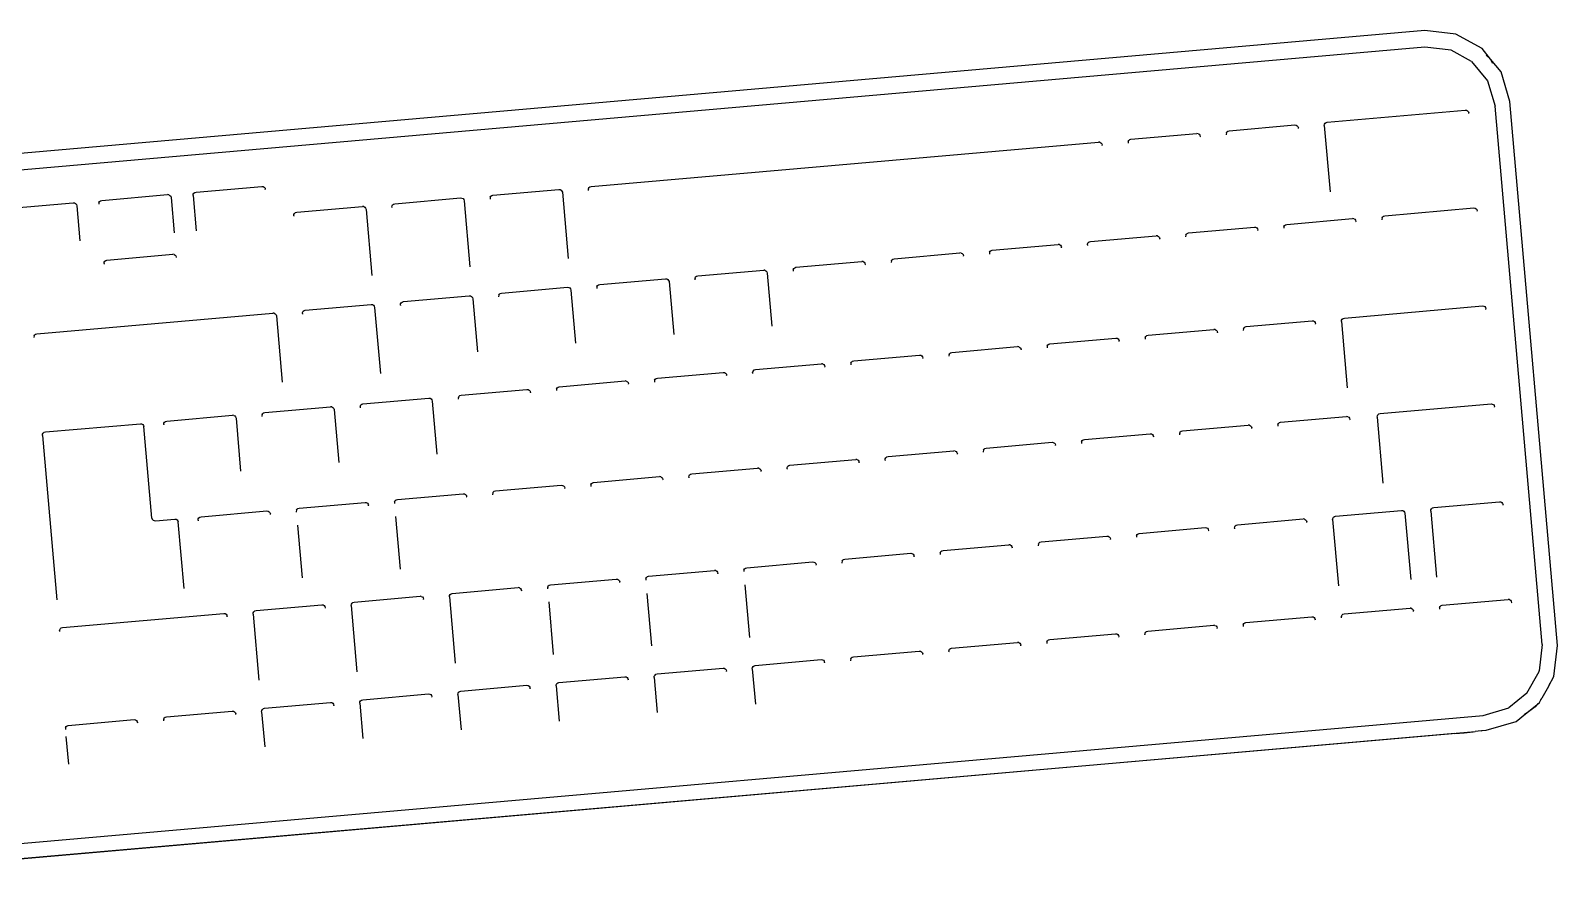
# Model space of a CAD drawing. Header units: metres. Extents: x -353 to 1688, y -477 to 135.
# Drawn here: x 72.7877 to 73.0514, y -222.2752 to -222.1271 of the extents above; entities that cross this region are included whole.
import ezdxf

# ---------------------------------------------------------------- set-up
doc = ezdxf.new("R2010")
doc.units = ezdxf.units.M
doc.header["$MEASUREMENT"] = 0
doc.layers.add('ID-LOOSE2', color=8, linetype='Continuous')

msp = doc.modelspace()

# ---------------------------------------------------------------- linework, layer by layer
at = {"layer": 'ID-LOOSE2', "linetype": 'Continuous'}
for p, q in [((73.02848, -222.12714), (72.71658, -222.15443)), ((73.03381, -222.12774), (73.02848, -222.12714)), ((73.03835, -222.13025), (73.03381, -222.12774)), ((73.02845, -222.13004), (72.73854, -222.1554)), ((73.03301, -222.13055), (73.02845, -222.13004)), ((73.03653, -222.1325), (73.03301, -222.13055)), ((73.03653, -222.1325), (73.03929, -222.13581)), ((73.03977, -222.13207), (73.03835, -222.13025)), ((73.03904, -222.13141), (73.03977, -222.13207)), ((73.04021, -222.13285), (73.03977, -222.13207)), ((73.04161, -222.13428), (73.03977, -222.13207)), ((73.04313, -222.13942), (73.04161, -222.13428)), ((73.03929, -222.13581), (73.04058, -222.1402)), ((73.04872, -222.23321), (73.04058, -222.1402)), ((73.05135, -222.23337), (73.04313, -222.13942)), ((73.01112, -222.14334), (73.01122, -222.14316)), ((73.01122, -222.14316), (73.01139, -222.14302)), ((73.01139, -222.14302), (73.0116, -222.14296)), ((73.0116, -222.14296), (73.03544, -222.14088)), ((73.03544, -222.14088), (73.03566, -222.1409)), ((73.03566, -222.1409), (73.03584, -222.141)), ((73.03584, -222.141), (73.03597, -222.14117)), ((73.03597, -222.14117), (73.03603, -222.14138)), ((73.03605, -222.14146), (73.03603, -222.14138)), ((72.9777, -222.14593), (72.98907, -222.14493)), ((72.98929, -222.14496), (72.98907, -222.14493)), ((72.98929, -222.14496), (72.98947, -222.14506)), ((72.98947, -222.14506), (72.98961, -222.14522)), ((72.98961, -222.14522), (72.98967, -222.14543)), ((72.98969, -222.14552), (72.98967, -222.14543)), ((72.99418, -222.14482), (72.99415, -222.14504)), ((72.99415, -222.14504), (72.99415, -222.14513)), ((72.99418, -222.14482), (72.99428, -222.14464)), ((72.99428, -222.14464), (72.99444, -222.14451)), ((72.99444, -222.14451), (72.99465, -222.14445)), ((72.99465, -222.14445), (73.00602, -222.14345)), ((73.00602, -222.14345), (73.00624, -222.14348)), ((73.00624, -222.14348), (73.00642, -222.14358)), ((73.00642, -222.14358), (73.00655, -222.14374)), ((73.00655, -222.14374), (73.00661, -222.14395)), ((73.00663, -222.14404), (73.00661, -222.14395)), ((73.01108, -222.14356), (73.01112, -222.14334)), ((73.01108, -222.14356), (73.01208, -222.15499)), ((72.8845, -222.15408), (72.97213, -222.14642)), ((72.97234, -222.14644), (72.97213, -222.14642)), ((72.97234, -222.14644), (72.97253, -222.14654)), ((72.97253, -222.14654), (72.97266, -222.14671)), ((72.97266, -222.14671), (72.97272, -222.14692)), ((72.97274, -222.147), (72.97272, -222.14692)), ((72.97723, -222.14631), (72.9772, -222.14652)), ((72.9772, -222.14652), (72.9772, -222.14661)), ((72.97723, -222.14631), (72.97733, -222.14612)), ((72.97733, -222.14612), (72.97749, -222.14599)), ((72.97749, -222.14599), (72.9777, -222.14593)), ((72.8, -222.15648), (72.81137, -222.15548)), ((72.81158, -222.15551), (72.81137, -222.15548)), ((72.81158, -222.15551), (72.81177, -222.15561)), ((72.81177, -222.15561), (72.8119, -222.15577)), ((72.8119, -222.15577), (72.81198, -222.15599)), ((72.81198, -222.15599), (72.81251, -222.16207)), ((72.81577, -222.15565), (72.81579, -222.15543)), ((72.81577, -222.15565), (72.8163, -222.16174)), ((72.81579, -222.15543), (72.8159, -222.15524)), ((72.8159, -222.15524), (72.81607, -222.15511)), ((72.81607, -222.15511), (72.81628, -222.15505)), ((72.81628, -222.15505), (72.82765, -222.15406)), ((72.82765, -222.15406), (72.82787, -222.15408)), ((72.82787, -222.15408), (72.82806, -222.15418)), ((72.82806, -222.15418), (72.82819, -222.15435)), ((72.82819, -222.15435), (72.82824, -222.15456)), ((72.82826, -222.15464), (72.82824, -222.15456)), ((72.85061, -222.15705), (72.86197, -222.15605)), ((72.86197, -222.15605), (72.86219, -222.15608)), ((72.86219, -222.15608), (72.86238, -222.15618)), ((72.86238, -222.15618), (72.86251, -222.15634)), ((72.86251, -222.15634), (72.86258, -222.15656)), ((72.86708, -222.15594), (72.86705, -222.15616)), ((72.86705, -222.15616), (72.86705, -222.15625)), ((72.86708, -222.15594), (72.86717, -222.15576)), ((72.86717, -222.15576), (72.86734, -222.15563)), ((72.86734, -222.15563), (72.86755, -222.15557)), ((72.86755, -222.15557), (72.87892, -222.15457)), ((72.87892, -222.15457), (72.87914, -222.1546)), ((72.87914, -222.1546), (72.87932, -222.1547)), ((72.87932, -222.1547), (72.87945, -222.15486)), ((72.87945, -222.15486), (72.87953, -222.15507)), ((72.87953, -222.15507), (72.88053, -222.1665)), ((72.88402, -222.15446), (72.884, -222.15468)), ((72.884, -222.15468), (72.884, -222.15476)), ((72.88402, -222.15446), (72.88412, -222.15427)), ((72.88412, -222.15427), (72.88429, -222.15414)), ((72.88429, -222.15414), (72.8845, -222.15408)), ((72.78372, -222.1579), (72.79509, -222.15691)), ((72.79509, -222.15691), (72.7953, -222.15693)), ((72.7953, -222.15693), (72.79549, -222.15703)), ((72.79549, -222.15703), (72.79562, -222.1572)), ((72.79562, -222.1572), (72.79569, -222.15741)), ((72.79569, -222.15741), (72.79623, -222.16349)), ((72.79952, -222.15686), (72.7995, -222.15707)), ((72.7995, -222.15707), (72.7995, -222.15716)), ((72.79952, -222.15686), (72.79963, -222.15667)), ((72.79963, -222.15667), (72.79979, -222.15654)), ((72.79979, -222.15654), (72.8, -222.15648)), ((72.83316, -222.15913), (72.83317, -222.15891)), ((72.83317, -222.15891), (72.83328, -222.15872)), ((72.83328, -222.15872), (72.83345, -222.15859)), ((72.83345, -222.15859), (72.83366, -222.15853)), ((72.83366, -222.15853), (72.84503, -222.15754)), ((72.84525, -222.15756), (72.84503, -222.15754)), ((72.84525, -222.15756), (72.84543, -222.15766)), ((72.84543, -222.15766), (72.84556, -222.15783)), ((72.84556, -222.15783), (72.84564, -222.15804)), ((72.84564, -222.15804), (72.84664, -222.16947)), ((72.85011, -222.15764), (72.8501, -222.15773)), ((72.85011, -222.15764), (72.85012, -222.15743)), ((72.85012, -222.15743), (72.85022, -222.15724)), ((72.85022, -222.15724), (72.8504, -222.15711)), ((72.8504, -222.15711), (72.85061, -222.15705)), ((72.86258, -222.15656), (72.86358, -222.16798)), ((73.02155, -222.15914), (73.03692, -222.15779)), ((73.03692, -222.15779), (73.03714, -222.15781)), ((73.03714, -222.15781), (73.03733, -222.15792)), ((73.03733, -222.15792), (73.03745, -222.15808)), ((73.03745, -222.15808), (73.03751, -222.15829)), ((73.03753, -222.15838), (73.03751, -222.15829)), ((72.83316, -222.15913), (72.83316, -222.15921)), ((72.98765, -222.1621), (72.99902, -222.16111)), ((72.99902, -222.16111), (72.99924, -222.16113)), ((72.99924, -222.16113), (72.99942, -222.16124)), ((72.99942, -222.16124), (72.99956, -222.1614)), ((72.99956, -222.1614), (72.99962, -222.16161)), ((72.99963, -222.16169), (72.99962, -222.16161)), ((73.00412, -222.161), (73.0041, -222.16122)), ((73.0041, -222.16122), (73.0041, -222.1613)), ((73.00412, -222.161), (73.00423, -222.16082)), ((73.00423, -222.16082), (73.00439, -222.16068)), ((73.00439, -222.16068), (73.0046, -222.16062)), ((73.0046, -222.16062), (73.01597, -222.15963)), ((73.01618, -222.15965), (73.01597, -222.15963)), ((73.01618, -222.15965), (73.01637, -222.15975)), ((73.01637, -222.15975), (73.0165, -222.15992)), ((73.0165, -222.15992), (73.01656, -222.16013)), ((73.01658, -222.16021), (73.01656, -222.16013)), ((73.02105, -222.15973), (73.02104, -222.15982)), ((73.02107, -222.15952), (73.02105, -222.15973)), ((73.02107, -222.15952), (73.02117, -222.15933)), ((73.02117, -222.15933), (73.02134, -222.1592)), ((73.02134, -222.1592), (73.02155, -222.15914)), ((72.95376, -222.16507), (72.96513, -222.16408)), ((72.96535, -222.1641), (72.96513, -222.16408)), ((72.96535, -222.1641), (72.96553, -222.1642)), ((72.96553, -222.1642), (72.96566, -222.16436)), ((72.97021, -222.16418), (72.97023, -222.16396)), ((72.97021, -222.16418), (72.97021, -222.16427)), ((72.97023, -222.16396), (72.97033, -222.16378)), ((72.97033, -222.16378), (72.9705, -222.16365)), ((72.9705, -222.16365), (72.97071, -222.16359)), ((72.97071, -222.16359), (72.98208, -222.16259)), ((72.98229, -222.16262), (72.98208, -222.16259)), ((72.98229, -222.16262), (72.98248, -222.16272)), ((72.98248, -222.16272), (72.98261, -222.16288)), ((72.98261, -222.16288), (72.98267, -222.16309)), ((72.98269, -222.16318), (72.98267, -222.16309)), ((72.98718, -222.16248), (72.98715, -222.1627)), ((72.98715, -222.1627), (72.98715, -222.16279)), ((72.98718, -222.16248), (72.98728, -222.1623)), ((72.98728, -222.1623), (72.98744, -222.16217)), ((72.98744, -222.16217), (72.98765, -222.1621)), ((72.80053, -222.16698), (72.80069, -222.16685)), ((72.80069, -222.16685), (72.8009, -222.16678)), ((72.8009, -222.16678), (72.81227, -222.16579)), ((72.81249, -222.16581), (72.81227, -222.16579)), ((72.81249, -222.16581), (72.81267, -222.16592)), ((72.81267, -222.16592), (72.8128, -222.16608)), ((72.8128, -222.16608), (72.81286, -222.16629)), ((72.81288, -222.16637), (72.81286, -222.16629)), ((72.93634, -222.16693), (72.93632, -222.16715)), ((72.93634, -222.16693), (72.93644, -222.16675)), ((72.93644, -222.16675), (72.93661, -222.16661)), ((72.93661, -222.16661), (72.93682, -222.16655)), ((72.93682, -222.16655), (72.94818, -222.16556)), ((72.9484, -222.16558), (72.94818, -222.16556)), ((72.9484, -222.16558), (72.94859, -222.16568)), ((72.94859, -222.16568), (72.94872, -222.16585)), ((72.94872, -222.16585), (72.94878, -222.16606)), ((72.9488, -222.16614), (72.94878, -222.16606)), ((72.95329, -222.16545), (72.95326, -222.16566)), ((72.95326, -222.16566), (72.95326, -222.16575)), ((72.95329, -222.16545), (72.95339, -222.16526)), ((72.95339, -222.16526), (72.95355, -222.16513)), ((72.95355, -222.16513), (72.95376, -222.16507)), ((72.96566, -222.16436), (72.96573, -222.16457)), ((72.96574, -222.16466), (72.96573, -222.16457)), ((72.8004, -222.16738), (72.80043, -222.16716)), ((72.8004, -222.16738), (72.8004, -222.16747)), ((72.80043, -222.16716), (72.80053, -222.16698)), ((72.90254, -222.16971), (72.90271, -222.16958)), ((72.90271, -222.16958), (72.90292, -222.16952)), ((72.90292, -222.16952), (72.91429, -222.16852)), ((72.91451, -222.16855), (72.91429, -222.16852)), ((72.91451, -222.16855), (72.91469, -222.16865)), ((72.91469, -222.16865), (72.91483, -222.16881)), ((72.91483, -222.16881), (72.9149, -222.16903)), ((72.9149, -222.16903), (72.9157, -222.17819)), ((72.9194, -222.16841), (72.91937, -222.16863)), ((72.91937, -222.16863), (72.91937, -222.16872)), ((72.9194, -222.16841), (72.9195, -222.16823)), ((72.9195, -222.16823), (72.91966, -222.1681)), ((72.91966, -222.1681), (72.91987, -222.16803)), ((72.91987, -222.16803), (72.93124, -222.16704)), ((72.93146, -222.16706), (72.93124, -222.16704)), ((72.93146, -222.16706), (72.93164, -222.16717)), ((72.93164, -222.16717), (72.93177, -222.16733)), ((72.93177, -222.16733), (72.93183, -222.16754)), ((72.93185, -222.16762), (72.93183, -222.16754)), ((72.93632, -222.16715), (72.93631, -222.16723)), ((72.86903, -222.17248), (72.8804, -222.17149)), ((72.8804, -222.17149), (72.88062, -222.17151)), ((72.88062, -222.17151), (72.8808, -222.17161)), ((72.8808, -222.17161), (72.88093, -222.17178)), ((72.88093, -222.17178), (72.88101, -222.17199)), ((72.88101, -222.17199), (72.88181, -222.18115)), ((72.8855, -222.17138), (72.88548, -222.1716)), ((72.88548, -222.1716), (72.88548, -222.17168)), ((72.8855, -222.17138), (72.8856, -222.17119)), ((72.8856, -222.17119), (72.88577, -222.17106)), ((72.88577, -222.17106), (72.88598, -222.171)), ((72.88598, -222.171), (72.89735, -222.17001)), ((72.89735, -222.17001), (72.89756, -222.17003)), ((72.89756, -222.17003), (72.89775, -222.17013)), ((72.89775, -222.17013), (72.89788, -222.17029)), ((72.89788, -222.17029), (72.89795, -222.17051)), ((72.89795, -222.17051), (72.89876, -222.17967)), ((72.90245, -222.1699), (72.90242, -222.17011)), ((72.90242, -222.17011), (72.90242, -222.1702)), ((72.90245, -222.1699), (72.90254, -222.16971)), ((72.83514, -222.17545), (72.84651, -222.17445)), ((72.84651, -222.17445), (72.84673, -222.17448)), ((72.84673, -222.17448), (72.84691, -222.17458)), ((72.84691, -222.17458), (72.84704, -222.17474)), ((72.84704, -222.17474), (72.84712, -222.17496)), ((72.85159, -222.17456), (72.85158, -222.17465)), ((72.85159, -222.17456), (72.8516, -222.17434)), ((72.8516, -222.17434), (72.8517, -222.17416)), ((72.8517, -222.17416), (72.85188, -222.17403)), ((72.85188, -222.17403), (72.85209, -222.17396)), ((72.85209, -222.17396), (72.86345, -222.17297)), ((72.86345, -222.17297), (72.86367, -222.17299)), ((72.86367, -222.17299), (72.86386, -222.1731)), ((72.86386, -222.1731), (72.86399, -222.17326)), ((72.86399, -222.17326), (72.86406, -222.17347)), ((72.86406, -222.17347), (72.86486, -222.18263)), ((72.86856, -222.17286), (72.86853, -222.17308)), ((72.86853, -222.17308), (72.86853, -222.17316)), ((72.86856, -222.17286), (72.86866, -222.17268)), ((72.86866, -222.17268), (72.86882, -222.17254)), ((72.86882, -222.17254), (72.86903, -222.17248)), ((73.01456, -222.1768), (73.0384, -222.17471)), ((73.0384, -222.17471), (73.03862, -222.17473)), ((73.03862, -222.17473), (73.03881, -222.17483)), ((73.03881, -222.17483), (73.03893, -222.175)), ((72.78878, -222.1795), (72.82956, -222.17594)), ((72.82978, -222.17596), (72.82956, -222.17594)), ((72.82978, -222.17596), (72.82996, -222.17606)), ((72.82996, -222.17606), (72.8301, -222.17623)), ((72.8301, -222.17623), (72.83017, -222.17644)), ((72.83017, -222.17644), (72.83117, -222.18787)), ((72.83464, -222.17604), (72.83465, -222.17583)), ((72.83464, -222.17604), (72.83464, -222.17613)), ((72.83465, -222.17583), (72.83476, -222.17564)), ((72.83476, -222.17564), (72.83493, -222.17551)), ((72.83493, -222.17551), (72.83514, -222.17545)), ((72.84712, -222.17496), (72.84812, -222.18638)), ((72.99761, -222.17828), (73.00898, -222.17729)), ((73.00898, -222.17729), (73.0092, -222.17731)), ((73.0092, -222.17731), (73.00938, -222.17741)), ((73.00938, -222.17741), (73.00951, -222.17757)), ((73.01404, -222.1774), (73.01408, -222.17718)), ((73.01404, -222.1774), (73.01504, -222.18883)), ((73.01408, -222.17718), (73.01418, -222.17699)), ((73.01418, -222.17699), (73.01435, -222.17686)), ((73.01435, -222.17686), (73.01456, -222.1768)), ((73.03893, -222.175), (73.03899, -222.17521)), ((73.03901, -222.1753), (73.03899, -222.17521)), ((72.78831, -222.17988), (72.78828, -222.1801)), ((72.78828, -222.1801), (72.78828, -222.18019)), ((72.78831, -222.17988), (72.7884, -222.17969)), ((72.7884, -222.17969), (72.78857, -222.17957)), ((72.78857, -222.17957), (72.78878, -222.1795)), ((72.98019, -222.18014), (72.98029, -222.17996)), ((72.98029, -222.17996), (72.98045, -222.17982)), ((72.98045, -222.17982), (72.98067, -222.17976)), ((72.98067, -222.17976), (72.99203, -222.17877)), ((72.99225, -222.17879), (72.99203, -222.17877)), ((72.99225, -222.17879), (72.99243, -222.17889)), ((72.99243, -222.17889), (72.99257, -222.17906)), ((72.99257, -222.17906), (72.99263, -222.17927)), ((72.99265, -222.17935), (72.99263, -222.17927)), ((72.99714, -222.17866), (72.99711, -222.17888)), ((72.99711, -222.17888), (72.99711, -222.17896)), ((72.99714, -222.17866), (72.99724, -222.17847)), ((72.99724, -222.17847), (72.9974, -222.17834)), ((72.9974, -222.17834), (72.99761, -222.17828)), ((73.00951, -222.17757), (73.00957, -222.17778)), ((73.00959, -222.17787), (73.00957, -222.17778)), ((72.94656, -222.18279), (72.94677, -222.18273)), ((72.94677, -222.18273), (72.95814, -222.18173)), ((72.95836, -222.18176), (72.95814, -222.18173)), ((72.95836, -222.18176), (72.95854, -222.18186)), ((72.95854, -222.18186), (72.95867, -222.18202)), ((72.95867, -222.18202), (72.95874, -222.18223)), ((72.95875, -222.18232), (72.95874, -222.18223)), ((72.96324, -222.18162), (72.96322, -222.18184)), ((72.96322, -222.18184), (72.96322, -222.18193)), ((72.96324, -222.18162), (72.96335, -222.18144)), ((72.96335, -222.18144), (72.96351, -222.18131)), ((72.96351, -222.18131), (72.96372, -222.18125)), ((72.96372, -222.18125), (72.97509, -222.18025)), ((72.97509, -222.18025), (72.9753, -222.18028)), ((72.9753, -222.18028), (72.97549, -222.18038)), ((72.97549, -222.18038), (72.97562, -222.18054)), ((72.97562, -222.18054), (72.97568, -222.18075)), ((72.9757, -222.18083), (72.97568, -222.18075)), ((72.98019, -222.18014), (72.98016, -222.18036)), ((72.98016, -222.18036), (72.98016, -222.18044)), ((72.91288, -222.18569), (72.92425, -222.1847)), ((72.92447, -222.18472), (72.92425, -222.1847)), ((72.92447, -222.18472), (72.92465, -222.18482)), ((72.92465, -222.18482), (72.92478, -222.18499)), ((72.92478, -222.18499), (72.92484, -222.1852)), ((72.92486, -222.18528), (72.92484, -222.1852)), ((72.92933, -222.18481), (72.92932, -222.18489)), ((72.92935, -222.18459), (72.92933, -222.18481)), ((72.92935, -222.18459), (72.92945, -222.1844)), ((72.92945, -222.1844), (72.92962, -222.18427)), ((72.92962, -222.18427), (72.92983, -222.18421)), ((72.92983, -222.18421), (72.94119, -222.18322)), ((72.94119, -222.18322), (72.94141, -222.18324)), ((72.94141, -222.18324), (72.9416, -222.18334)), ((72.9416, -222.18334), (72.94173, -222.18351)), ((72.94173, -222.18351), (72.94179, -222.18372)), ((72.94181, -222.1838), (72.94179, -222.18372)), ((72.9463, -222.18311), (72.94627, -222.18332)), ((72.94627, -222.18332), (72.94627, -222.18341)), ((72.9463, -222.18311), (72.9464, -222.18292)), ((72.9464, -222.18292), (72.94656, -222.18279)), ((72.87899, -222.18866), (72.89036, -222.18766)), ((72.89057, -222.18769), (72.89036, -222.18766)), ((72.89057, -222.18769), (72.89076, -222.18779)), ((72.89076, -222.18779), (72.8909, -222.18795)), ((72.8909, -222.18795), (72.89095, -222.18816)), ((72.89544, -222.18777), (72.89543, -222.18786)), ((72.89546, -222.18755), (72.89544, -222.18777)), ((72.89546, -222.18755), (72.89556, -222.18737)), ((72.89556, -222.18737), (72.89573, -222.18724)), ((72.89573, -222.18724), (72.89594, -222.18718)), ((72.89594, -222.18718), (72.9073, -222.18618)), ((72.9073, -222.18618), (72.90752, -222.18621)), ((72.90752, -222.18621), (72.9077, -222.18631)), ((72.9077, -222.18631), (72.90785, -222.18647)), ((72.90785, -222.18647), (72.9079, -222.18668)), ((72.90792, -222.18677), (72.9079, -222.18668)), ((72.91238, -222.18629), (72.91241, -222.18607)), ((72.91238, -222.18629), (72.91238, -222.18637)), ((72.91241, -222.18607), (72.91251, -222.18589)), ((72.91251, -222.18589), (72.91267, -222.18575)), ((72.91267, -222.18575), (72.91288, -222.18569)), ((72.8451, -222.19162), (72.85647, -222.19063)), ((72.85647, -222.19063), (72.85668, -222.19065)), ((72.85668, -222.19065), (72.85687, -222.19075)), ((72.86157, -222.19052), (72.86154, -222.19074)), ((72.86157, -222.19052), (72.86167, -222.19033)), ((72.86167, -222.19033), (72.86183, -222.1902)), ((72.86183, -222.1902), (72.86204, -222.19014)), ((72.86204, -222.19014), (72.87341, -222.18915)), ((72.87341, -222.18915), (72.87363, -222.18917)), ((72.87363, -222.18917), (72.87381, -222.18927)), ((72.87381, -222.18927), (72.87396, -222.18944)), ((72.87396, -222.18944), (72.87401, -222.18965)), ((72.87402, -222.18973), (72.87401, -222.18965)), ((72.87851, -222.18904), (72.87849, -222.18925)), ((72.87849, -222.18925), (72.87849, -222.18934)), ((72.87851, -222.18904), (72.87862, -222.18885)), ((72.87862, -222.18885), (72.87878, -222.18872)), ((72.87878, -222.18872), (72.87899, -222.18866)), ((72.89097, -222.18825), (72.89095, -222.18816)), ((72.82768, -222.19348), (72.82778, -222.1933)), ((72.82778, -222.1933), (72.82794, -222.19317)), ((72.82794, -222.19317), (72.82815, -222.19311)), ((72.82815, -222.19311), (72.83952, -222.19211)), ((72.83974, -222.19214), (72.83952, -222.19211)), ((72.83974, -222.19214), (72.83992, -222.19224)), ((72.83992, -222.19224), (72.84005, -222.1924)), ((72.84005, -222.1924), (72.84013, -222.19261)), ((72.84013, -222.19261), (72.84093, -222.20177)), ((72.84462, -222.192), (72.8446, -222.19222)), ((72.8446, -222.19222), (72.8446, -222.19231)), ((72.84462, -222.192), (72.84472, -222.19182)), ((72.84472, -222.19182), (72.84489, -222.19169)), ((72.84489, -222.19169), (72.8451, -222.19162)), ((72.85687, -222.19075), (72.857, -222.19092)), ((72.857, -222.19092), (72.85707, -222.19113)), ((72.85707, -222.19113), (72.85788, -222.20029)), ((72.86154, -222.19074), (72.86154, -222.19082)), ((73.02052, -222.19337), (73.02073, -222.1933)), ((73.02073, -222.1933), (73.03988, -222.19163)), ((73.03988, -222.19163), (73.0401, -222.19165)), ((73.0401, -222.19165), (73.04029, -222.19175)), ((73.04029, -222.19175), (73.04041, -222.19192)), ((73.04041, -222.19192), (73.04047, -222.19213)), ((73.04049, -222.19222), (73.04047, -222.19213)), ((72.79026, -222.19648), (72.80667, -222.19505)), ((72.80667, -222.19505), (72.80688, -222.19507)), ((72.80688, -222.19507), (72.80707, -222.19517)), ((72.80707, -222.19517), (72.80721, -222.19534)), ((72.80721, -222.19534), (72.80727, -222.19555)), ((72.80866, -222.21139), (72.80727, -222.19555)), ((72.81071, -222.19518), (72.8107, -222.19527)), ((72.81071, -222.19518), (72.81072, -222.19497)), ((72.81072, -222.19497), (72.81083, -222.19478)), ((72.81083, -222.19478), (72.811, -222.19465)), ((72.811, -222.19465), (72.81121, -222.19459)), ((72.81121, -222.19459), (72.82257, -222.19359)), ((72.82279, -222.19362), (72.82257, -222.19359)), ((72.82279, -222.19362), (72.82297, -222.19372)), ((72.82297, -222.19372), (72.82311, -222.19388)), ((72.82311, -222.19388), (72.82318, -222.1941)), ((72.82318, -222.1941), (72.82398, -222.20326)), ((72.82768, -222.19348), (72.82765, -222.1937)), ((72.82765, -222.1937), (72.82765, -222.19379)), ((72.9866, -222.19629), (72.99797, -222.1953)), ((72.99819, -222.19532), (72.99797, -222.1953)), ((72.99819, -222.19532), (72.99837, -222.19542)), ((72.99837, -222.19542), (72.9985, -222.19558)), ((72.9985, -222.19558), (72.99857, -222.19579)), ((72.99858, -222.19588), (72.99857, -222.19579)), ((73.00307, -222.19518), (73.00305, -222.1954)), ((73.00305, -222.1954), (73.00305, -222.19549)), ((73.00307, -222.19518), (73.00317, -222.195)), ((73.00317, -222.195), (73.00334, -222.19487)), ((73.00334, -222.19487), (73.00355, -222.19481)), ((73.00355, -222.19481), (73.01492, -222.19381)), ((73.01513, -222.19384), (73.01492, -222.19381)), ((73.01513, -222.19384), (73.01532, -222.19394)), ((73.01532, -222.19394), (73.01545, -222.1941)), ((73.01545, -222.1941), (73.01551, -222.19431)), ((73.01553, -222.1944), (73.01551, -222.19431)), ((73.02021, -222.19391), (73.02025, -222.19368)), ((73.02021, -222.19391), (73.02121, -222.20533)), ((73.02025, -222.19368), (73.02035, -222.1935)), ((73.02035, -222.1935), (73.02052, -222.19337)), ((72.78976, -222.19708), (72.78978, -222.19686)), ((72.78976, -222.19708), (72.79224, -222.22546)), ((72.78978, -222.19686), (72.78989, -222.19668)), ((72.78989, -222.19668), (72.79005, -222.19654)), ((72.79005, -222.19654), (72.79026, -222.19648)), ((72.95271, -222.19925), (72.96408, -222.19826)), ((72.96408, -222.19826), (72.9643, -222.19828)), ((72.9643, -222.19828), (72.96448, -222.19839)), ((72.96448, -222.19839), (72.96461, -222.19855)), ((72.96461, -222.19855), (72.96467, -222.19876)), ((72.96916, -222.19837), (72.96915, -222.19845)), ((72.96918, -222.19815), (72.96916, -222.19837)), ((72.96918, -222.19815), (72.96928, -222.19797)), ((72.96928, -222.19797), (72.96945, -222.19783)), ((72.96945, -222.19783), (72.96966, -222.19777)), ((72.96966, -222.19777), (72.98102, -222.19678)), ((72.98102, -222.19678), (72.98124, -222.1968)), ((72.98124, -222.1968), (72.98143, -222.1969)), ((72.98143, -222.1969), (72.98156, -222.19707)), ((72.98156, -222.19707), (72.98162, -222.19728)), ((72.98164, -222.19736), (72.98162, -222.19728)), ((72.98613, -222.19667), (72.9861, -222.19688)), ((72.9861, -222.19688), (72.9861, -222.19697)), ((72.98613, -222.19667), (72.98623, -222.19648)), ((72.98623, -222.19648), (72.98639, -222.19635)), ((72.98639, -222.19635), (72.9866, -222.19629)), ((72.93526, -222.20133), (72.93529, -222.20112)), ((72.93529, -222.20112), (72.93539, -222.20093)), ((72.93539, -222.20093), (72.93555, -222.2008)), ((72.93555, -222.2008), (72.93576, -222.20074)), ((72.93576, -222.20074), (72.94713, -222.19974)), ((72.94735, -222.19977), (72.94713, -222.19974)), ((72.94735, -222.19977), (72.94753, -222.19987)), ((72.94753, -222.19987), (72.94767, -222.20003)), ((72.94767, -222.20003), (72.94773, -222.20024)), ((72.94775, -222.20033), (72.94773, -222.20024)), ((72.95224, -222.19963), (72.95221, -222.19985)), ((72.95221, -222.19985), (72.95221, -222.19994)), ((72.95224, -222.19963), (72.95234, -222.19945)), ((72.95234, -222.19945), (72.9525, -222.19932)), ((72.9525, -222.19932), (72.95271, -222.19925)), ((72.96469, -222.19884), (72.96467, -222.19876)), ((72.9015, -222.2039), (72.90166, -222.20376)), ((72.90166, -222.20376), (72.90187, -222.2037)), ((72.90187, -222.2037), (72.91324, -222.20271)), ((72.91346, -222.20273), (72.91324, -222.20271)), ((72.91346, -222.20273), (72.91364, -222.20283)), ((72.91364, -222.20283), (72.91379, -222.203)), ((72.91379, -222.203), (72.91384, -222.20321)), ((72.91385, -222.20329), (72.91384, -222.20321)), ((72.91832, -222.20282), (72.91834, -222.2026)), ((72.91832, -222.20282), (72.91832, -222.2029)), ((72.91834, -222.2026), (72.91845, -222.20241)), ((72.91845, -222.20241), (72.91861, -222.20228)), ((72.91861, -222.20228), (72.91882, -222.20222)), ((72.91882, -222.20222), (72.93019, -222.20123)), ((72.9304, -222.20125), (72.93019, -222.20123)), ((72.9304, -222.20125), (72.93059, -222.20135)), ((72.93059, -222.20135), (72.93072, -222.20151)), ((72.93072, -222.20151), (72.93078, -222.20172)), ((72.9308, -222.20181), (72.93078, -222.20172)), ((72.93526, -222.20133), (72.93526, -222.20142)), ((72.86798, -222.20667), (72.87935, -222.20567)), ((72.87935, -222.20567), (72.87957, -222.2057)), ((72.87957, -222.2057), (72.87975, -222.2058)), ((72.87975, -222.2058), (72.87989, -222.20596)), ((72.87989, -222.20596), (72.87994, -222.20617)), ((72.87996, -222.20626), (72.87994, -222.20617)), ((72.88443, -222.20578), (72.88442, -222.20587)), ((72.88445, -222.20556), (72.88443, -222.20578)), ((72.88445, -222.20556), (72.88455, -222.20538)), ((72.88455, -222.20538), (72.88472, -222.20525)), ((72.88472, -222.20525), (72.88493, -222.20519)), ((72.88493, -222.20519), (72.89629, -222.20419)), ((72.89651, -222.20422), (72.89629, -222.20419)), ((72.89651, -222.20422), (72.8967, -222.20432)), ((72.8967, -222.20432), (72.89684, -222.20448)), ((72.89684, -222.20448), (72.89689, -222.20469)), ((72.89691, -222.20477), (72.89689, -222.20469)), ((72.90137, -222.2043), (72.9014, -222.20408)), ((72.90137, -222.2043), (72.90137, -222.20438)), ((72.9014, -222.20408), (72.9015, -222.2039)), ((72.83409, -222.20963), (72.84546, -222.20864)), ((72.84546, -222.20864), (72.84567, -222.20866)), ((72.84567, -222.20866), (72.84586, -222.20876)), ((72.84586, -222.20876), (72.84599, -222.20893)), ((72.84599, -222.20893), (72.84605, -222.20914)), ((72.85054, -222.20875), (72.85053, -222.20883)), ((72.85056, -222.20853), (72.85054, -222.20875)), ((72.85056, -222.20853), (72.85066, -222.20834)), ((72.85066, -222.20834), (72.85083, -222.20821)), ((72.85083, -222.20821), (72.85104, -222.20815)), ((72.85104, -222.20815), (72.8624, -222.20716)), ((72.8624, -222.20716), (72.86262, -222.20718)), ((72.86262, -222.20718), (72.8628, -222.20728)), ((72.8628, -222.20728), (72.86295, -222.20745)), ((72.86295, -222.20745), (72.863, -222.20766)), ((72.86302, -222.20774), (72.863, -222.20766)), ((72.86751, -222.20705), (72.86748, -222.20726)), ((72.86748, -222.20726), (72.86748, -222.20735)), ((72.86751, -222.20705), (72.86761, -222.20686)), ((72.86761, -222.20686), (72.86777, -222.20673)), ((72.86777, -222.20673), (72.86798, -222.20667)), ((73.02999, -222.20954), (73.04136, -222.20855)), ((73.04136, -222.20855), (73.04158, -222.20856)), ((73.04158, -222.20856), (73.04177, -222.20867)), ((73.04177, -222.20867), (73.04189, -222.20884)), ((73.04189, -222.20884), (73.04195, -222.20905)), ((73.04197, -222.20913), (73.04195, -222.20905)), ((72.80866, -222.21139), (72.80872, -222.21152)), ((72.80872, -222.21152), (72.80885, -222.21169)), ((72.80885, -222.21169), (72.80904, -222.21179)), ((72.80926, -222.21181), (72.81261, -222.21152)), ((72.81261, -222.21152), (72.81283, -222.21154)), ((72.81283, -222.21154), (72.81301, -222.21165)), ((72.81301, -222.21165), (72.81315, -222.21181)), ((72.81664, -222.21171), (72.81666, -222.2115)), ((72.81664, -222.21171), (72.81664, -222.2118)), ((72.81666, -222.2115), (72.81676, -222.21131)), ((72.81676, -222.21131), (72.81693, -222.21118)), ((72.81693, -222.21118), (72.81714, -222.21112)), ((72.81714, -222.21112), (72.82851, -222.21012)), ((72.82851, -222.21012), (72.82873, -222.21015)), ((72.82873, -222.21015), (72.82891, -222.21025)), ((72.82891, -222.21025), (72.82904, -222.21041)), ((72.82904, -222.21041), (72.82911, -222.21062)), ((72.82912, -222.21071), (72.82911, -222.21062)), ((72.83361, -222.21001), (72.83359, -222.21023)), ((72.83359, -222.21023), (72.83359, -222.21031)), ((72.83361, -222.21001), (72.83372, -222.20983)), ((72.83372, -222.20983), (72.83388, -222.20969)), ((72.83388, -222.20969), (72.83409, -222.20963)), ((72.84607, -222.20922), (72.84605, -222.20914)), ((72.85073, -222.2111), (72.85152, -222.22018)), ((72.9961, -222.21251), (73.00746, -222.21151)), ((73.00768, -222.21154), (73.00746, -222.21151)), ((73.00768, -222.21154), (73.00787, -222.21164)), ((73.00787, -222.21164), (73.008, -222.2118)), ((73.01253, -222.21162), (73.01257, -222.2114)), ((73.01253, -222.21162), (73.01353, -222.22305)), ((73.01257, -222.2114), (73.01267, -222.21122)), ((73.01267, -222.21122), (73.01283, -222.21108)), ((73.01283, -222.21108), (73.01304, -222.21102)), ((73.01304, -222.21102), (73.02441, -222.21003)), ((73.02441, -222.21003), (73.02463, -222.21005)), ((73.02463, -222.21005), (73.02481, -222.21015)), ((73.02481, -222.21015), (73.02494, -222.21032)), ((73.02494, -222.21032), (73.02502, -222.21053)), ((73.02502, -222.21053), (73.02602, -222.22196)), ((73.02948, -222.21014), (73.02951, -222.20992)), ((73.02948, -222.21014), (73.03048, -222.22157)), ((73.02951, -222.20992), (73.02962, -222.20973)), ((73.02962, -222.20973), (73.02978, -222.2096)), ((73.02978, -222.2096), (73.02999, -222.20954)), ((72.80904, -222.21179), (72.80926, -222.21181)), ((72.81315, -222.21181), (72.81321, -222.21202)), ((72.81422, -222.22353), (72.81321, -222.21202)), ((72.83378, -222.21258), (72.83458, -222.22166)), ((72.97868, -222.21437), (72.97865, -222.21458)), ((72.97868, -222.21437), (72.97878, -222.21418)), ((72.97878, -222.21418), (72.97894, -222.21405)), ((72.97894, -222.21405), (72.97915, -222.21399)), ((72.97915, -222.21399), (72.99052, -222.21299)), ((72.99052, -222.21299), (72.99074, -222.21302)), ((72.99074, -222.21302), (72.99092, -222.21312)), ((72.99092, -222.21312), (72.99105, -222.21328)), ((72.99105, -222.21328), (72.99111, -222.21349)), ((72.99113, -222.21358), (72.99111, -222.21349)), ((72.9956, -222.2131), (72.99559, -222.21319)), ((72.9956, -222.2131), (72.99562, -222.21288)), ((72.99562, -222.21288), (72.99572, -222.2127)), ((72.99572, -222.2127), (72.99589, -222.21257)), ((72.99589, -222.21257), (72.9961, -222.21251)), ((73.008, -222.2118), (73.00806, -222.21201)), ((73.00808, -222.2121), (73.00806, -222.21201)), ((72.94489, -222.21715), (72.94505, -222.21702)), ((72.94505, -222.21702), (72.94526, -222.21695)), ((72.94526, -222.21695), (72.95663, -222.21596)), ((72.95684, -222.21598), (72.95663, -222.21596)), ((72.95684, -222.21598), (72.95703, -222.21609)), ((72.95703, -222.21609), (72.95716, -222.21625)), ((72.95716, -222.21625), (72.95722, -222.21646)), ((72.95724, -222.21654), (72.95722, -222.21646)), ((72.96171, -222.21607), (72.9617, -222.21615)), ((72.96173, -222.21585), (72.96171, -222.21607)), ((72.96173, -222.21585), (72.96183, -222.21566)), ((72.96183, -222.21566), (72.962, -222.21553)), ((72.962, -222.21553), (72.96221, -222.21547)), ((72.96221, -222.21547), (72.97357, -222.21448)), ((72.97357, -222.21448), (72.97379, -222.2145)), ((72.97379, -222.2145), (72.97397, -222.2146)), ((72.97397, -222.2146), (72.97411, -222.21477)), ((72.97411, -222.21477), (72.97417, -222.21498)), ((72.97419, -222.21506), (72.97417, -222.21498)), ((72.97865, -222.21458), (72.97865, -222.21467)), ((72.91137, -222.21992), (72.92274, -222.21892)), ((72.92274, -222.21892), (72.92295, -222.21895)), ((72.92295, -222.21895), (72.92314, -222.21905)), ((72.92314, -222.21905), (72.92327, -222.21921)), ((72.92327, -222.21921), (72.92333, -222.21942)), ((72.92335, -222.21951), (72.92333, -222.21942)), ((72.92784, -222.21881), (72.92781, -222.21903)), ((72.92781, -222.21903), (72.92781, -222.21912)), ((72.92784, -222.21881), (72.92794, -222.21863)), ((72.92794, -222.21863), (72.9281, -222.2185)), ((72.9281, -222.2185), (72.92831, -222.21844)), ((72.92831, -222.21844), (72.93968, -222.21744)), ((72.93968, -222.21744), (72.9399, -222.21747)), ((72.9399, -222.21747), (72.94008, -222.21757)), ((72.94008, -222.21757), (72.94022, -222.21773)), ((72.94022, -222.21773), (72.94028, -222.21794)), ((72.9403, -222.21803), (72.94028, -222.21794)), ((72.94478, -222.21733), (72.94476, -222.21755)), ((72.94476, -222.21755), (72.94476, -222.21764)), ((72.94478, -222.21733), (72.94489, -222.21715)), ((72.87748, -222.22288), (72.88884, -222.22189)), ((72.88884, -222.22189), (72.88906, -222.22191)), ((72.88906, -222.22191), (72.88925, -222.22202)), ((72.88925, -222.22202), (72.88939, -222.22218)), ((72.88939, -222.22218), (72.88944, -222.22239)), ((72.89395, -222.22178), (72.89392, -222.222)), ((72.89392, -222.222), (72.89392, -222.22208)), ((72.89395, -222.22178), (72.89405, -222.2216)), ((72.89405, -222.2216), (72.89421, -222.22146)), ((72.89421, -222.22146), (72.89442, -222.2214)), ((72.89442, -222.2214), (72.90579, -222.22041)), ((72.90601, -222.22043), (72.90579, -222.22041)), ((72.90601, -222.22043), (72.90619, -222.22053)), ((72.90619, -222.22053), (72.90634, -222.2207)), ((72.90634, -222.2207), (72.90639, -222.22091)), ((72.9064, -222.22099), (72.90639, -222.22091)), ((72.91089, -222.2203), (72.91087, -222.22051)), ((72.91087, -222.22051), (72.91087, -222.2206)), ((72.91089, -222.2203), (72.91099, -222.22011)), ((72.91099, -222.22011), (72.91116, -222.21998)), ((72.91116, -222.21998), (72.91137, -222.21992)), ((72.84358, -222.22585), (72.85495, -222.22485)), ((72.85517, -222.22488), (72.85495, -222.22485)), ((72.85517, -222.22488), (72.85536, -222.22498)), ((72.86002, -222.22497), (72.86006, -222.22474)), ((72.86006, -222.22474), (72.86016, -222.22456)), ((72.86016, -222.22456), (72.86032, -222.22443)), ((72.86032, -222.22443), (72.86053, -222.22437)), ((72.86053, -222.22437), (72.8719, -222.22337)), ((72.87212, -222.2234), (72.8719, -222.22337)), ((72.87212, -222.2234), (72.8723, -222.2235)), ((72.8723, -222.2235), (72.87244, -222.22366)), ((72.87244, -222.22366), (72.87249, -222.22387)), ((72.87251, -222.22396), (72.87249, -222.22387)), ((72.87698, -222.22348), (72.87697, -222.22357)), ((72.877, -222.22326), (72.87698, -222.22348)), ((72.877, -222.22326), (72.8771, -222.22308)), ((72.8771, -222.22308), (72.87727, -222.22295)), ((72.87727, -222.22295), (72.87748, -222.22288)), ((72.88946, -222.22247), (72.88944, -222.22239)), ((72.89412, -222.22435), (72.89491, -222.23343)), ((72.91106, -222.22287), (72.91186, -222.23195)), ((72.82616, -222.22771), (72.82627, -222.22753)), ((72.82627, -222.22753), (72.82643, -222.22739)), ((72.82643, -222.22739), (72.82664, -222.22733)), ((72.82664, -222.22733), (72.83801, -222.22634)), ((72.83801, -222.22634), (72.83822, -222.22636)), ((72.83822, -222.22636), (72.83842, -222.22646)), ((72.83842, -222.22646), (72.83854, -222.22663)), ((72.83854, -222.22663), (72.8386, -222.22684)), ((72.83862, -222.22692), (72.8386, -222.22684)), ((72.84307, -222.22645), (72.84311, -222.22623)), ((72.84307, -222.22645), (72.84407, -222.23788)), ((72.84311, -222.22623), (72.84321, -222.22604)), ((72.84321, -222.22604), (72.84337, -222.22591)), ((72.84337, -222.22591), (72.84358, -222.22585)), ((72.85536, -222.22498), (72.85549, -222.22514)), ((72.85549, -222.22514), (72.85555, -222.22535)), ((72.85557, -222.22544), (72.85555, -222.22535)), ((72.86002, -222.22497), (72.86102, -222.2364)), ((72.87717, -222.22583), (72.87796, -222.23491)), ((73.01452, -222.22789), (73.02589, -222.2269)), ((73.0261, -222.22692), (73.02589, -222.2269)), ((73.0261, -222.22692), (73.02629, -222.22702)), ((73.02629, -222.22702), (73.02642, -222.22719)), ((73.02642, -222.22719), (73.02648, -222.2274)), ((73.0265, -222.22748), (73.02648, -222.2274)), ((73.03097, -222.227), (73.03096, -222.22709)), ((73.03099, -222.22679), (73.03097, -222.227)), ((73.03099, -222.22679), (73.03109, -222.2266)), ((73.03109, -222.2266), (73.03126, -222.22647)), ((73.03126, -222.22647), (73.03147, -222.22641)), ((73.03147, -222.22641), (73.04283, -222.22541)), ((73.04305, -222.22544), (73.04283, -222.22541)), ((73.04305, -222.22544), (73.04323, -222.22554)), ((73.04323, -222.22554), (73.04338, -222.2257)), ((73.04338, -222.2257), (73.04343, -222.22591)), ((73.04345, -222.226), (73.04343, -222.22591)), ((72.79322, -222.23025), (72.82106, -222.22782)), ((72.82106, -222.22782), (72.82128, -222.22784)), ((72.82128, -222.22784), (72.82147, -222.22794)), ((72.82147, -222.22794), (72.82159, -222.22811)), ((72.82159, -222.22811), (72.82166, -222.22832)), ((72.82167, -222.2284), (72.82166, -222.22832)), ((72.82613, -222.22793), (72.82616, -222.22771)), ((72.82613, -222.22793), (72.82713, -222.23936)), ((72.98063, -222.23086), (72.99199, -222.22986)), ((72.99221, -222.22989), (72.99199, -222.22986)), ((72.99221, -222.22989), (72.9924, -222.22999)), ((72.9924, -222.22999), (72.99253, -222.23015)), ((72.99253, -222.23015), (72.99259, -222.23036)), ((72.9971, -222.22975), (72.99707, -222.22997)), ((72.99707, -222.22997), (72.99707, -222.23006)), ((72.9971, -222.22975), (72.9972, -222.22957)), ((72.9972, -222.22957), (72.99736, -222.22944)), ((72.99736, -222.22944), (72.99757, -222.22937)), ((72.99757, -222.22937), (73.00894, -222.22838)), ((73.00894, -222.22838), (73.00916, -222.2284)), ((73.00916, -222.2284), (73.00934, -222.22851)), ((73.00934, -222.22851), (73.00948, -222.22867)), ((73.00948, -222.22867), (73.00954, -222.22888)), ((73.00955, -222.22896), (73.00954, -222.22888)), ((73.01404, -222.22827), (73.01402, -222.22849)), ((73.01402, -222.22849), (73.01402, -222.22857)), ((73.01404, -222.22827), (73.01415, -222.22809)), ((73.01415, -222.22809), (73.01431, -222.22795)), ((73.01431, -222.22795), (73.01452, -222.22789)), ((72.79272, -222.23085), (72.79274, -222.23063)), ((72.79272, -222.23085), (72.79272, -222.23094)), ((72.79274, -222.23063), (72.79285, -222.23045)), ((72.79285, -222.23045), (72.79301, -222.23032)), ((72.79301, -222.23032), (72.79322, -222.23025)), ((72.94674, -222.23382), (72.9581, -222.23283)), ((72.95832, -222.23285), (72.9581, -222.23283)), ((72.95832, -222.23285), (72.9585, -222.23295)), ((72.96321, -222.23272), (72.96318, -222.23293)), ((72.96321, -222.23272), (72.96331, -222.23253)), ((72.96331, -222.23253), (72.96347, -222.2324)), ((72.96347, -222.2324), (72.96368, -222.23234)), ((72.96368, -222.23234), (72.97505, -222.23135)), ((72.97505, -222.23135), (72.97527, -222.23137)), ((72.97527, -222.23137), (72.97545, -222.23147)), ((72.97545, -222.23147), (72.97558, -222.23163)), ((72.97558, -222.23163), (72.97564, -222.23184)), ((72.97566, -222.23193), (72.97564, -222.23184)), ((72.98013, -222.23145), (72.98012, -222.23154)), ((72.98013, -222.23145), (72.98015, -222.23123)), ((72.98015, -222.23123), (72.98025, -222.23105)), ((72.98025, -222.23105), (72.98042, -222.23092)), ((72.98042, -222.23092), (72.98063, -222.23086)), ((72.99261, -222.23045), (72.99259, -222.23036)), ((72.92942, -222.2355), (72.92958, -222.23537)), ((72.92958, -222.23537), (72.92979, -222.2353)), ((72.92979, -222.2353), (72.94116, -222.23431)), ((72.94116, -222.23431), (72.94138, -222.23433)), ((72.94138, -222.23433), (72.94156, -222.23444)), ((72.94156, -222.23444), (72.94169, -222.2346)), ((72.94169, -222.2346), (72.94175, -222.23481)), ((72.94177, -222.23489), (72.94175, -222.23481)), ((72.94624, -222.23442), (72.94623, -222.2345)), ((72.94626, -222.2342), (72.94624, -222.23442)), ((72.94626, -222.2342), (72.94636, -222.23402)), ((72.94636, -222.23402), (72.94653, -222.23388)), ((72.94653, -222.23388), (72.94674, -222.23382)), ((72.9585, -222.23295), (72.95864, -222.23312)), ((72.95864, -222.23312), (72.9587, -222.23333)), ((72.95872, -222.23341), (72.9587, -222.23333)), ((72.96318, -222.23293), (72.96318, -222.23302)), ((73.04872, -222.23321), (73.04821, -222.23775)), ((73.05075, -222.2387), (73.05135, -222.23337)), ((72.8959, -222.23827), (72.90727, -222.23728)), ((72.90727, -222.23728), (72.90749, -222.23729)), ((72.90749, -222.23729), (72.90767, -222.2374)), ((72.90767, -222.2374), (72.9078, -222.23756)), ((72.9078, -222.23756), (72.90786, -222.23777)), ((72.90788, -222.23786), (72.90786, -222.23777)), ((72.91233, -222.23739), (72.91236, -222.23717)), ((72.91233, -222.23739), (72.91286, -222.24347)), ((72.91236, -222.23717), (72.91247, -222.23698)), ((72.91247, -222.23698), (72.91263, -222.23685)), ((72.91263, -222.23685), (72.91284, -222.23679)), ((72.91284, -222.23679), (72.92421, -222.23579)), ((72.92421, -222.23579), (72.92443, -222.23582)), ((72.92443, -222.23582), (72.92461, -222.23592)), ((72.92461, -222.23592), (72.92475, -222.23608)), ((72.92475, -222.23608), (72.92481, -222.23629)), ((72.92482, -222.23637), (72.92481, -222.23629)), ((72.92932, -222.23568), (72.92929, -222.2359)), ((72.92929, -222.2359), (72.92929, -222.23599)), ((72.92932, -222.23568), (72.92942, -222.2355)), ((73.04604, -222.24159), (73.04817, -222.23787)), ((73.04817, -222.23787), (73.04821, -222.23775)), ((72.86201, -222.24124), (72.87337, -222.24024)), ((72.87337, -222.24024), (72.8736, -222.24026)), ((72.8736, -222.24026), (72.87378, -222.24037)), ((72.87378, -222.24037), (72.87391, -222.24053)), ((72.87391, -222.24053), (72.87397, -222.24074)), ((72.87399, -222.24082), (72.87397, -222.24074)), ((72.87844, -222.24035), (72.87847, -222.24013)), ((72.87844, -222.24035), (72.87897, -222.24644)), ((72.87847, -222.24013), (72.87858, -222.23995)), ((72.87858, -222.23995), (72.87874, -222.23981)), ((72.87874, -222.23981), (72.87895, -222.23975)), ((72.87895, -222.23975), (72.89032, -222.23876)), ((72.89032, -222.23876), (72.89054, -222.23878)), ((72.89054, -222.23878), (72.89072, -222.23888)), ((72.89072, -222.23888), (72.89085, -222.23905)), ((72.89085, -222.23905), (72.89092, -222.23926)), ((72.89093, -222.23934), (72.89092, -222.23926)), ((72.89539, -222.23887), (72.89541, -222.23865)), ((72.89539, -222.23887), (72.89592, -222.24495)), ((72.89541, -222.23865), (72.89553, -222.23846)), ((72.89553, -222.23846), (72.89569, -222.23833)), ((72.89569, -222.23833), (72.8959, -222.23827)), ((73.04981, -222.24043), (73.04866, -222.24248)), ((73.04986, -222.24031), (73.04981, -222.24043)), ((73.04986, -222.24031), (73.05075, -222.2387)), ((73.04999, -222.23998), (73.04986, -222.24031)), ((72.82812, -222.2442), (72.83948, -222.24321)), ((72.83948, -222.24321), (72.8397, -222.24322)), ((72.8397, -222.24322), (72.83988, -222.24333)), ((72.83988, -222.24333), (72.84002, -222.2435)), ((72.84455, -222.24332), (72.84457, -222.2431)), ((72.84455, -222.24332), (72.84508, -222.2494)), ((72.84457, -222.2431), (72.84468, -222.24291)), ((72.84468, -222.24291), (72.84485, -222.24278)), ((72.84485, -222.24278), (72.84506, -222.24272)), ((72.84506, -222.24272), (72.85643, -222.24172)), ((72.85643, -222.24172), (72.85665, -222.24174)), ((72.85665, -222.24174), (72.85683, -222.24185)), ((72.85683, -222.24185), (72.85696, -222.24201)), ((72.85696, -222.24201), (72.85702, -222.24222)), ((72.85704, -222.2423), (72.85702, -222.24222)), ((72.8615, -222.24184), (72.86152, -222.24161)), ((72.8615, -222.24184), (72.86203, -222.24792)), ((72.86152, -222.24161), (72.86162, -222.24143)), ((72.86162, -222.24143), (72.8618, -222.2413)), ((72.8618, -222.2413), (72.86201, -222.24124)), ((73.04604, -222.24159), (73.04293, -222.24411)), ((73.04781, -222.24358), (73.04823, -222.24323)), ((73.04795, -222.2434), (73.04781, -222.24358)), ((73.04823, -222.24323), (73.04862, -222.24253)), ((73.04862, -222.24253), (73.04844, -222.24277)), ((73.04866, -222.24248), (73.04862, -222.24253)), ((72.72748, -222.27266), (73.03854, -222.24545)), ((72.81069, -222.24606), (72.8108, -222.24588)), ((72.8108, -222.24588), (72.81096, -222.24574)), ((72.81096, -222.24574), (72.81117, -222.24568)), ((72.81117, -222.24568), (72.82254, -222.24469)), ((72.82254, -222.24469), (72.82276, -222.24471)), ((72.82276, -222.24471), (72.82294, -222.24481)), ((72.82294, -222.24481), (72.82307, -222.24498)), ((72.82307, -222.24498), (72.82313, -222.24519)), ((72.82315, -222.24527), (72.82313, -222.24519)), ((72.8276, -222.2448), (72.82763, -222.24458)), ((72.8276, -222.2448), (72.82813, -222.25088)), ((72.82763, -222.24458), (72.82773, -222.24439)), ((72.82773, -222.24439), (72.82791, -222.24426)), ((72.82791, -222.24426), (72.82812, -222.2442)), ((72.84002, -222.2435), (72.84008, -222.24371)), ((72.8401, -222.24379), (72.84008, -222.24371)), ((73.03854, -222.24545), (73.04293, -222.24411)), ((73.0442, -222.2465), (73.04584, -222.24517)), ((73.04584, -222.24517), (73.0456, -222.2453)), ((73.04584, -222.24517), (73.04781, -222.24358)), ((73.04614, -222.24501), (73.04584, -222.24517)), ((73.0475, -222.24397), (73.04614, -222.24501)), ((73.04781, -222.24358), (73.0475, -222.24397)), ((72.72906, -222.27515), (73.03712, -222.2482)), ((73.03365, -222.24858), (72.73254, -222.27492)), ((72.79375, -222.24754), (72.79372, -222.24776)), ((72.79372, -222.24776), (72.79372, -222.24785)), ((72.79375, -222.24754), (72.79385, -222.24736)), ((72.79385, -222.24736), (72.79401, -222.24723)), ((72.79401, -222.24723), (72.79422, -222.24717)), ((72.79422, -222.24717), (72.80559, -222.24617)), ((72.80559, -222.24617), (72.80581, -222.2462)), ((72.80581, -222.2462), (72.80599, -222.2463)), ((72.80599, -222.2463), (72.80612, -222.24646)), ((72.80612, -222.24646), (72.80619, -222.24667)), ((72.8062, -222.24675), (72.80619, -222.24667)), ((72.81069, -222.24606), (72.81067, -222.24628)), ((72.81067, -222.24628), (72.81067, -222.24636)), ((73.03365, -222.24858), (73.03525, -222.24843)), ((73.03525, -222.24843), (73.03678, -222.24828)), ((73.03678, -222.24828), (73.03712, -222.2482)), ((73.0382, -222.24812), (73.03712, -222.2482)), ((73.0382, -222.24812), (73.03836, -222.24807)), ((73.03836, -222.24807), (73.03905, -222.24801)), ((73.03905, -222.24801), (73.0442, -222.2465)), ((72.79382, -222.24905), (72.79424, -222.25385))]:
    msp.add_line(p, q, dxfattribs=at)

doc.saveas('drawing.dxf')
